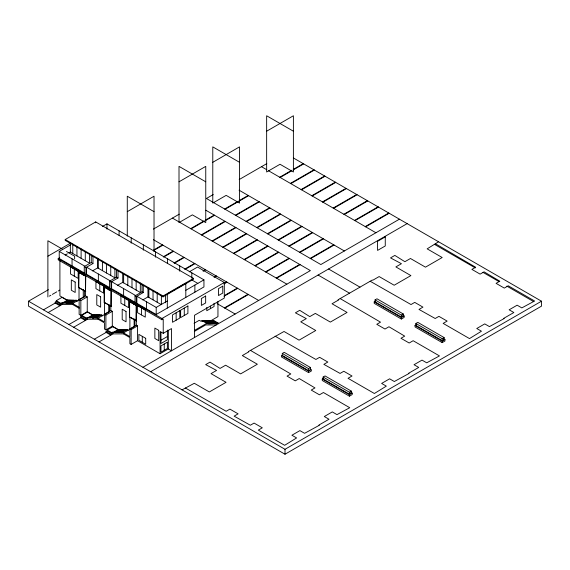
<?xml version="1.0" encoding="UTF-8"?>
<svg xmlns="http://www.w3.org/2000/svg" width="570" height="570" viewBox="0 0 570 570"><rect width="100%" height="100%" fill="white"/><g stroke="black" fill="none" stroke-linecap="round" stroke-linejoin="round"><path stroke-width="0.85" d="M65.208 239.528L95.689 221.93L193.508 278.409L193.508 279.272L163.027 296.87L65.208 240.39L65.208 239.528L163.027 296.008L193.508 278.409M47.887 256.194L70.174 243.326M127.281 211.669L154.028 196.23L154.028 251.562M179.008 181.809L205.756 166.369L205.756 222.585L192.382 214.869L179.008 222.585L179.008 166.369L205.756 181.809M212.781 162.308L239.528 146.868L239.528 203.084L226.155 195.368L212.781 203.084L212.781 146.868L239.528 162.308M266.646 131.207L293.393 115.767L293.393 171.99L280.02 164.267L266.646 171.99L266.646 115.767L293.393 131.207M92.967 256.422L92.967 263.511L91.257 262.521L84.253 266.568L84.253 273.657L84.859 273.308L59.23 258.509L59.23 251.42L70.338 245.014M102.443 226.475L106.975 223.86L203.946 279.841L203.946 286.931L156.201 314.498L136.871 303.333L136.266 303.682L136.266 296.599L143.27 292.553L143.27 285.463M163.227 333.336L171.484 328.569L171.484 350.785L168.335 348.968L160.077 353.735L160.077 331.519L163.227 333.336L163.227 319.008L161.944 319.749L58.197 259.849L58.197 258.616L59.722 257.733M65.151 255.089L67.374 253.814M68.856 252.959L70.338 252.104L89.447 263.133L89.447 253.721M84.253 266.568L85.963 267.551L92.967 263.511M293.358 157.94L541.5 301.202L541.5 306.14L285 454.233L28.5 306.14L28.5 301.202L48.429 289.703M153.373 229.112L179.265 214.163M213.251 194.541L206.426 198.481L320.853 264.544L399.428 219.179M239.172 179.571L266.796 163.626M78.696 272.353L85.749 276.179L85.536 291.605L78.696 287.651L78.696 272.353L85.749 276.179M109.426 287.487L86.569 274.291L85.963 274.64L85.963 267.551M92.49 270.878L97.67 267.886L114.912 277.839L114.912 268.427M49.376 296.115L50.858 295.26M52.347 294.398L56.8 291.826M58.29 290.971L59.772 290.109M56.288 300.661L62.03 297.348L67.652 300.589L67.652 299.998L68.721 300.618L68.721 300.027L69.789 300.639L69.789 300.048L70.858 300.668L70.858 300.077L71.934 300.696L71.934 300.105L73.003 300.718L73.003 300.126L75.14 300.768L75.14 300.176L76.216 300.796L76.216 300.205L70.473 303.468L69.405 302.848L69.405 303.44L68.336 302.82L68.336 303.418L67.26 302.798L67.26 303.39L66.191 302.77L66.191 303.361L64.054 302.72L64.054 303.311L62.978 302.691L62.978 303.29L62.052 302.748L60.983 303.368L56.288 300.661L56.288 301.551L60.983 304.259L60.983 303.368M78.696 287.651L78.909 272.225M55.219 302.164L59.914 304.879L59.914 305.769L55.212 303.055L55.219 302.164L56.288 301.551M43.455 309.838L55.212 303.055M153.366 250.18L162.464 244.922M190.679 228.634L204.331 220.754M205.848 219.878L214.192 215.061M224.666 209.012L237.562 201.566M239.079 200.69L248.178 195.439M279.728 177.22L291.861 170.216M293.379 169.34L303.24 163.647M62.978 302.691L67.652 299.998M153.8 250.43L162.899 245.171M191.114 228.884L204.01 221.438M205.528 220.561L214.626 215.31M225.1 209.261L248.613 195.688M280.162 177.477L291.541 170.907M293.058 170.031L303.675 163.896M59.914 304.879L60.983 304.259M64.054 302.72L68.721 300.027M48.158 312.552L62.052 304.53L72.618 304.508L79.13 308.263M65.123 302.748L69.789 300.048M66.191 302.77L70.858 300.077M67.26 302.798L71.934 300.105M68.336 302.82L73.003 300.126M69.405 302.848L74.072 300.155M70.473 303.468L70.473 302.877L75.14 300.176M109.554 288.263L109.554 281.174L116.558 277.127L118.018 277.975L118.018 270.885M70.473 302.877L71.542 303.489L72.882 302.72M87.246 311.683L80.84 315.381L79.13 314.391L79.13 299.585L85.536 295.887L87.246 296.87L87.246 311.683L93.993 315.573M109.554 281.174L111.015 282.015L118.018 277.975M79.13 299.585L80.84 300.568L87.246 296.87M104.182 287.066L111.243 290.892L111.029 306.318L104.182 302.371L104.182 287.066L111.243 290.892M163.291 256.785L173.152 251.092M201.367 234.804L224.879 221.231M235.353 215.182L258.865 201.609M290.415 183.39L313.928 169.817M163.725 257.034L173.586 251.341M201.801 235.054L225.314 221.481M235.788 215.432L259.3 201.858M290.85 183.647L314.362 170.067M143.27 292.553L142.023 291.833L135.019 295.873L135.019 302.962L135.624 302.613L111.62 288.755L111.015 289.104L111.015 282.015M117.541 285.335L122.721 282.349L140.32 292.503L140.32 283.091M104.182 302.371L110.131 305.556M81.752 315.36L87.488 312.046L93.117 315.296L93.117 314.697L94.185 315.317L94.185 314.726L96.323 315.367L96.323 314.775L97.392 315.395L97.392 314.804L98.468 315.424L98.468 314.825L92.725 318.089L90.587 317.447L90.587 318.039L89.511 317.419L89.511 318.01L88.443 317.397L88.443 317.989L87.516 317.454L86.448 318.067L81.752 315.36L81.752 316.25L86.448 318.958L86.448 318.067M68.927 324.544L80.683 317.761L80.683 316.87L81.752 316.25M173.978 262.955L183.839 257.262M212.054 240.975L235.567 227.402M246.041 221.352L269.553 207.779M301.103 189.561L324.615 175.988M174.413 263.205L184.274 257.512M212.489 241.224L236.001 227.651M246.475 221.602L269.988 208.029M301.537 189.817L325.05 176.237M88.443 317.397L93.117 314.697M80.683 316.87L85.379 319.578L86.448 318.958M89.511 317.419L94.185 314.726M73.623 327.258L87.516 319.236L98.076 319.207L104.431 322.877L104.431 328.997L105.892 329.845L112.297 326.147L118.417 329.681M90.587 317.447L95.254 314.754M91.656 317.476L96.323 314.775M92.725 318.089L92.725 317.497L97.392 314.804M92.725 317.497L93.793 318.117L99.536 314.854L101.674 315.495L101.674 314.904L102.75 315.773M93.793 318.117L93.793 317.526L95.938 318.167L95.938 317.576L100.605 314.882M95.938 317.576L97.007 318.195L97.007 317.604L101.674 314.904M97.007 317.604L104.431 321.886L104.431 314.191L110.837 310.493L112.297 311.334L112.297 326.147M184.666 269.126L194.527 263.433M222.742 247.145L246.254 233.572M256.728 227.523L280.24 213.95M311.79 195.731L335.303 182.158M104.431 314.191L105.892 315.032L112.297 311.334M129.411 301.63L136.465 305.456L136.251 320.882L129.411 316.934L129.411 301.63L136.465 305.456M185.1 269.375L194.961 263.689M223.176 247.394L246.689 233.821M257.163 227.772L280.675 214.199M312.225 195.987L335.737 182.407M189.233 271.847L197.541 267.052L224.309 282.506L224.309 298.074L194.498 315.281L194.498 337.497M142.792 299.92L147.972 296.927L161.367 304.658L161.367 295.246M202.941 270.921L205.214 269.603M233.429 253.315L256.942 239.742M267.416 233.693L290.928 220.12M322.478 201.901L345.99 188.328M203.376 271.17L205.649 269.859M233.864 253.565L257.376 239.991M267.85 233.942L291.363 220.369M322.912 202.158L346.425 188.577M168.043 293.479L169.525 292.624M171.007 291.769L172.482 290.914M173.964 290.059L175.446 289.204M176.928 288.349L184.331 284.074M129.411 316.934L129.896 316.963L129.896 336.585L122.415 332.267L122.415 332.866L121.346 332.246L121.346 332.837L119.208 332.196L119.208 332.787L118.133 332.168L118.133 332.759L117.064 332.139L117.064 332.738L115.995 332.118L115.995 332.709L114.926 332.089L114.926 332.68L113.85 332.068L113.85 332.659L112.924 332.118L111.855 332.738L107.16 330.03L107.16 330.921L111.855 333.628L111.855 332.738M107.16 330.03L112.903 326.717L118.524 329.959L118.524 329.367L120.662 330.016L120.662 329.424L121.731 330.037L121.731 329.446L122.807 330.066L122.807 329.474L123.875 330.087L123.875 329.496L124.944 330.115L124.944 329.524L120.277 332.217M94.335 339.214L106.091 332.431L106.091 331.541L107.16 330.921M136.871 303.333L136.871 296.243L156.201 307.408L167.302 300.996M185.813 290.308L203.946 279.841M113.85 332.068L118.524 329.367M106.091 331.541L110.787 334.248L111.855 333.628M114.926 332.089L119.593 329.396M99.03 341.922L112.924 333.906L123.49 333.878L129.896 337.575L129.896 343.703L131.143 344.423L137.548 340.725L160.077 353.735M115.995 332.118L120.662 329.424M115.995 332.709L117.997 331.555M117.064 332.139L121.731 329.446M118.133 332.168L122.807 329.474M214.384 276.649L215.902 275.773M244.117 259.485L267.629 245.912M278.103 239.863L301.615 226.29M333.165 208.071L356.678 194.498M119.208 332.196L123.875 329.496M214.064 277.341L216.336 276.03M244.551 259.735L268.064 246.162M278.538 240.113L302.05 226.539M333.6 208.328L357.112 194.748M123.612 330.885L124.944 330.115M121.346 332.246L126.013 329.553L127.089 330.165L127.089 329.574L128.157 330.443M122.415 332.267L127.089 329.574M137.548 325.912L136.301 325.192L129.896 328.89L131.143 329.61L137.548 325.912L137.548 340.725M133.423 327.152L123.49 332.887L123.49 333.878M58.197 258.616L161.944 318.509L224.309 282.506M224.316 283.262L226.589 281.943M254.804 265.656L278.317 252.083M288.791 246.033L312.303 232.46M343.853 214.242L367.365 200.668M223.989 283.945L227.024 282.2M255.239 265.905L278.751 252.332M289.225 246.283L312.738 232.71M344.287 214.498L367.8 200.918M224.388 295.559L237.277 288.114M265.492 271.826L289.004 258.253M299.478 252.204L322.99 238.631M354.54 220.412L378.053 206.839M224.06 296.25L237.711 288.37M265.926 272.075L289.439 258.502M299.913 252.453L323.425 238.88M354.975 220.668L378.487 207.088M160.961 340.24L167.373 336.535M194.085 323.29L199.279 320.29L200.961 321.266L202.037 320.646L206.703 323.34L206.703 323.938L208.841 323.29L208.841 323.881L209.917 323.268L209.917 323.86L204.174 320.596L202.037 321.238L202.037 320.646M224.452 307.864L247.964 294.284M276.179 277.996L299.692 264.423M310.166 258.374L333.678 244.801M365.228 226.582L388.74 213.009M224.886 308.113L248.399 294.54M276.614 278.245L300.126 264.672M310.6 258.623L334.113 245.05M365.662 226.839L389.175 213.258M218.339 323.732L218.339 323.14L216.194 323.788L216.194 323.19L215.268 323.732L215.268 323.14L214.192 323.753L214.192 323.161L212.054 323.81L212.054 323.211L210.986 323.831L205.243 320.568L204.174 321.188L204.174 320.596M210.986 323.831L210.986 323.24L206.311 320.547L205.243 321.159L205.243 320.568M212.054 323.211L207.387 320.518L206.311 321.138L206.311 320.547M213.123 323.19L208.456 320.49L207.387 321.11L207.387 320.518M214.192 323.161L209.525 320.468L208.456 321.088L208.456 320.49M215.268 323.14L210.594 320.44L209.525 321.06L209.525 320.468M210.316 321.031L217.954 316.621L217.954 301.516M194.498 330.386L206.703 323.34M216.194 323.19L211.527 320.497L210.594 321.031L210.594 320.44M217.27 323.169L212.596 320.468L211.527 321.088L211.527 320.497M194.498 331.377L205.635 324.95L216.194 324.978M218.339 323.14L213.665 320.447L212.596 321.067L212.596 320.468M209.917 323.86L210.986 323.24M142.928 367.272L310.379 270.593L205.834 210.23M150.637 371.718L407.137 223.632M182.058 389.859L194.306 383.282L209.333 391.953L226.048 382.306L211.021 373.628L216.579 370.422L205.677 364.622L210.002 362.128L220.048 368.42L225.606 365.213L240.626 373.884L257.341 364.237L242.314 355.566L248.727 351.861L248.299 351.612L284.031 331.476L299.058 340.155L315.773 330.5L300.746 321.829L306.304 318.623L295.403 312.823L299.727 310.322L309.774 316.621L315.331 313.407L330.351 322.086L347.066 312.438L332.039 303.76L338.452 300.062L338.024 299.813L372.31 280.02L372.737 280.262L379.15 276.564L394.176 285.235L410.892 275.588L395.865 266.91L401.423 263.703L390.521 257.904L394.846 255.41L404.892 261.701L410.45 258.495L425.469 267.166L442.185 257.519L427.158 248.848L438.558 241.773M282.293 353.471L284.216 352.36L310.507 367.536L310.507 369.51L308.584 370.621L282.293 355.445L282.293 353.471L308.584 368.647L310.507 367.536M375.06 299.913L376.984 298.801L403.275 313.977L403.275 315.951L401.351 317.062L375.06 301.886L375.06 299.913L401.351 315.089L403.275 313.977M402.62 315.082L404.13 315.951L404.13 317.433L401.351 319.036L374.205 303.368L374.205 301.886L375.594 301.081M308.584 371.12L311.363 369.51L311.363 370.992L308.584 372.595L281.438 356.927L281.438 355.445L308.584 371.12L308.584 372.595M374.205 301.886L401.351 317.561L404.13 315.951M323.119 377.041L325.043 375.929L351.334 391.113L351.334 393.086L349.41 394.198L323.119 379.014L323.119 377.041L349.41 392.217L351.334 391.113M415.886 323.482L417.81 322.371L444.101 337.547L444.101 339.528L442.178 340.639L415.886 325.456L415.886 323.482L442.178 338.658L444.101 337.547M350.678 392.21L352.189 393.086L352.189 394.568L349.41 396.171L322.264 380.496L322.264 379.014L323.653 378.216M443.446 338.651L444.956 339.528L444.956 341.003L442.178 342.613L415.031 326.938L415.031 325.456L416.421 324.658M322.264 379.014L349.41 394.689L352.189 393.086M415.031 325.456L442.178 341.131L444.956 339.528M28.5 301.202L285 449.295L541.5 301.202M435.28 243.661L475.629 267.237L471.903 269.389L480.111 274.127L484.08 271.833L499.819 281.202L496.085 283.354L504.293 288.092L508.269 285.798L534.589 300.996L521.835 307.9L517.14 305.192L509.145 309.809L513.841 312.517L503.773 318.324L504.172 318.559L489.438 326.603L484.742 323.895L476.755 328.512L481.443 331.22L469.488 338.587L443.161 323.389L447.136 321.095L438.928 316.357L435.195 318.509L418.978 309.424L422.947 307.13L414.739 302.392L411.013 304.544L370.172 281.252M434.433 244.323L475.259 267.893M482.961 272.346L499.135 281.68M506.837 286.126L533.798 301.694M261.488 166.689L266.81 169.76M268.328 170.644L375.915 232.752M239.058 190.173L344.365 250.971M328.562 268.997L359.983 287.137M318.089 275.039L349.51 293.18M340.162 298.58L380.511 322.157L376.784 324.309L384.992 329.047L388.961 326.753L404.7 336.122L400.966 338.274L409.174 343.012L413.15 340.718L439.47 355.915L426.709 362.819L422.021 360.112L414.027 364.722L418.722 367.436L408.654 373.243L409.053 373.471L394.319 381.522L389.624 378.815L381.636 383.425L386.325 386.139L374.369 393.5L348.042 378.302L352.018 376.008L343.81 371.27L340.076 373.428L323.853 364.344L327.828 362.05L319.62 357.312L315.894 359.463L275.054 336.165M172.439 218.103L286.867 284.166M154.028 211.669L127.281 196.23L127.281 236.123M153.344 239.657L258.652 300.454M191.819 279.934L197.883 283.433M186.24 283.468L185.813 283.219L185.813 297.397M217.127 303.632L235.139 314.034M167.73 294.156L167.302 293.906L167.302 308.085M213.707 321.06L213.665 320.447M214.862 323.012L216.194 323.788M207.509 323.112L208.841 323.881M203.105 320.618L207.772 323.318M250.437 350.379L290.786 373.956L287.059 376.115L295.267 380.846L299.236 378.551L314.975 387.921L311.241 390.072L319.449 394.81L323.425 392.516L349.745 407.714L336.984 414.625L332.296 411.911L324.302 416.528L328.997 419.235L318.929 425.049L319.328 425.277L304.594 433.321L299.898 430.614L291.911 435.231L296.599 437.938L284.644 445.305L258.317 430.108L262.293 427.814L254.085 423.075L250.351 425.227L234.128 416.143L238.103 413.849L229.895 409.11L226.169 411.262L185.328 387.971M62.75 249.332L47.887 240.754L47.887 296.97M66.462 251.477L74.634 256.194L74.634 258.851M59.23 251.42L84.859 266.219M110.16 280.825L86.569 267.202L86.569 274.291M135.624 295.524L111.62 281.666L111.62 288.755M135.019 295.873L136.266 296.599M73.551 268.463L70.473 266.689L70.473 273.942L78.168 278.388L78.168 271.128L74.321 268.905L74.321 276.165M110.131 289.581L104.481 286.325L104.481 314.519M121.688 296.25L124.766 298.032L124.766 305.435M125.535 298.473L127.844 299.806M130.608 301.402L136.301 304.693L136.301 325.192M85.749 291.477L79.023 287.594L79.023 299.82M111.243 306.197L110.837 305.962L110.837 310.493M130.608 317.376L136.465 320.76M76.216 300.205L77.285 301.316M98.468 314.825L99.536 315.445L99.536 314.854M68.322 300.753L59.907 295.901L59.907 260.226M79.13 307.28L71.542 302.898L71.542 303.489M80.683 317.761L85.379 320.468L85.379 319.578M106.091 332.431L110.787 335.139L110.787 334.248M442.178 338.658L442.178 340.639M442.178 341.131L442.178 342.613M401.351 315.089L401.351 317.062M401.351 317.561L401.351 319.036M349.41 392.217L349.41 394.198M349.41 394.689L349.41 396.171M308.584 368.647L308.584 370.621M285 449.295L285 454.233M214.056 303.219L214.056 306.525L206.789 310.721L206.789 307.415M210.423 306.14L210.423 308.627M194.876 285.071L194.876 292.161M191.819 272.845L191.819 278.16M184.274 308.085L184.274 315.495M179.7 265.848L179.7 271.163M176.151 312.773L176.151 320.183M168.335 330.308L168.335 348.968M167.58 258.844L167.58 263.276M167.373 330.073L167.373 339.813L160.961 343.511L160.961 332.16M165.535 295.089L165.535 302.784M164.238 343.988L164.238 350.265M163.027 296.008L163.027 296.87M161.944 318.509L161.944 319.749M157.199 292.838L157.199 302.25M156.201 307.408L156.201 314.498M155.46 251.847L155.46 257.163M153.031 290.436L153.031 299.849M148.863 288.028L148.863 297.44M147.972 288.064L147.972 296.927M146.533 301.829L146.533 308.911M143.341 244.851L143.341 250.166M142.286 336.343L142.286 342.271M142.023 284.743L142.023 291.833M141.431 307.65L141.431 314.911M136.251 305.577L136.251 320.882M136.152 280.689L136.152 290.102M134.826 319.628L134.826 326.311M134.128 302.955L134.128 304.715M134.128 318.815L134.128 326.745M131.984 278.281L131.984 287.693M131.221 237.854L131.221 243.169M131.143 329.61L131.143 344.423M129.896 300.996L129.896 301.665M129.625 301.509L129.625 316.806M128.613 300.255L128.613 307.658L120.918 303.212L120.918 295.809M127.815 275.873L127.815 285.285M123.647 273.472L123.647 282.877M123.619 288.598L123.619 295.688M122.721 273.486L122.721 282.349M119.094 230.857L119.094 235.289M116.558 270.045L116.558 277.127M112.924 332.118L112.924 333.906M111.029 291.014L111.029 306.318M110.837 289.988L110.837 290.657M110.744 266.019L110.744 275.431M109.604 305.064L109.604 311.747M108.72 288.285L108.72 290.044M108.72 305.028L108.72 312.075L98.076 318.217L98.076 319.207M106.975 223.86L106.975 229.176M106.576 263.611L106.576 273.023M105.892 315.032L105.892 329.845M104.396 286.945L104.396 302.25M102.408 261.203L102.408 270.615M99.778 283.611L99.778 290.871M98.368 274.013L98.368 281.103M98.24 258.801L98.24 268.214M97.67 258.139L97.67 267.886M95.689 221.93L95.689 222.792M91.257 255.431L91.257 262.521M87.516 317.454L87.516 319.236M85.536 295.887L85.536 275.381L79.023 271.619L79.023 272.289M85.279 251.32L85.279 260.732M84.381 290.508L84.381 297.191M83.256 273.586L83.256 275.346M83.256 289.446L83.256 297.376L72.618 303.518L72.618 304.508M81.111 248.912L81.111 258.324M80.84 300.568L80.84 315.381M76.943 246.504L76.943 255.916M72.775 244.095L72.775 253.508M72.048 258.823L72.048 265.905M70.338 242.357L70.338 252.104M62.052 302.748L62.052 304.53M179.785 310.679L172.518 314.875L172.518 322.278L179.785 318.081L179.785 310.679M187.908 305.99L180.64 310.187L180.64 317.59L187.908 313.393L187.908 305.99M205.656 296.037L201.381 298.509L201.381 305.42L205.656 302.948L205.656 296.037M222.756 286.168L218.481 288.634L218.481 295.545L222.756 293.08L222.756 286.168M167.373 342.178L160.961 345.876L160.961 352.16L167.373 348.455L167.373 342.178M385.263 236.885L377.568 241.324L377.568 250.408L385.263 245.969L385.263 236.885M103.626 285.827L95.931 281.388L95.931 288.648L103.626 293.087L103.626 285.827M145.279 309.873L137.584 305.435L137.584 312.695L145.279 317.134L145.279 309.873M75.176 282.093L71.328 279.87L71.328 290.237L75.176 292.46L75.176 282.093M100.634 296.792L96.786 294.576L96.786 304.936L100.634 307.159L100.634 296.792M126.048 311.462L122.201 309.239L122.201 319.606L126.048 321.829L126.048 311.462M158.702 330.315L154.855 328.092L154.855 338.459L158.702 340.682L158.702 330.315M145.706 338.316L138.866 334.369L138.866 340.29L145.706 344.244L145.706 338.316"/></g></svg>
